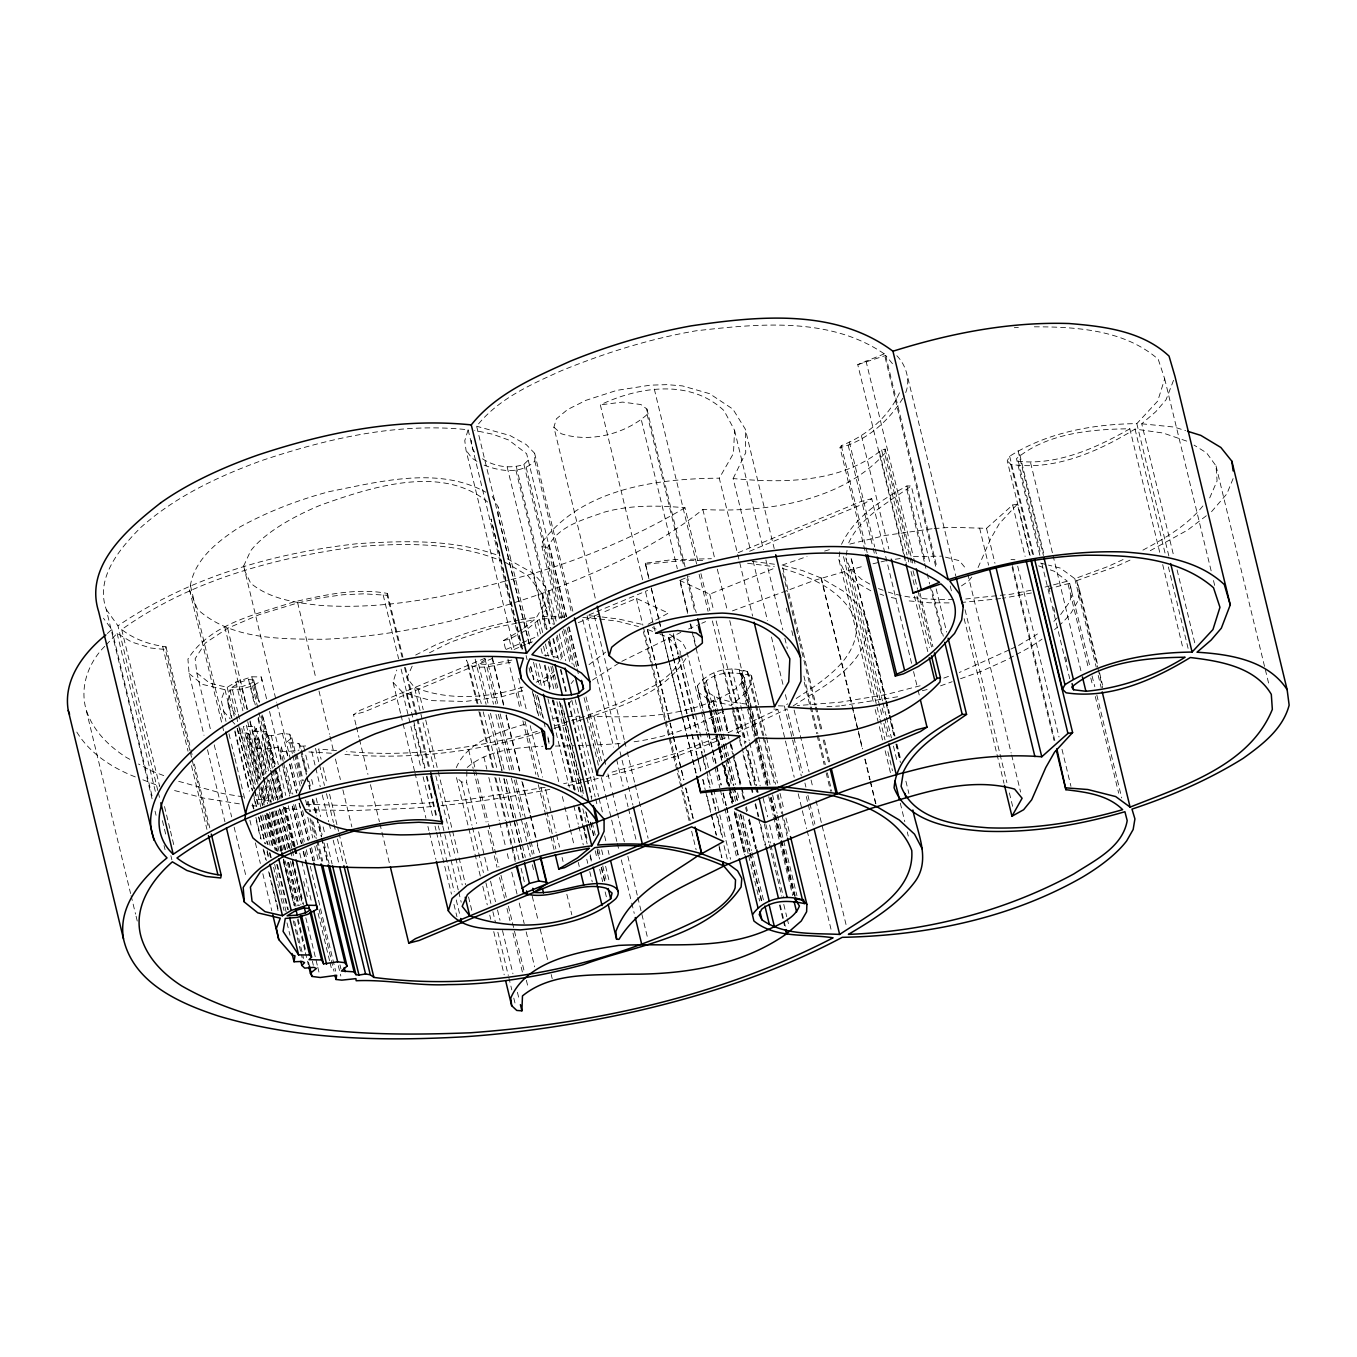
<?xml version="1.0" encoding="UTF-8"?>
<svg xmlns="http://www.w3.org/2000/svg" width="1357" height="1357" viewBox="0 0 1357 1357"><rect width="100%" height="100%" fill="white"/><g stroke="black" fill="none" stroke-linecap="round" stroke-linejoin="round"><path stroke-width="0.75" stroke-dasharray="5 3.75" d="M507.281 558.745L533.555 573.502L548.805 590.685L548.805 602.864L542.41 616.587L545.887 631.005M751.625 676.007L751.337 683.334L745.994 692.579L731.202 705.453L712.985 701.111L706.641 698.193L698.601 692.511L697.413 685.93C708.032 670.663 729.981 665.456 747.215 671.511L751.625 676.007L766.06 735.698M642.641 579.795L600.32 404.861C638.689 386.609 690.391 378.671 724.112 410.73L734.561 430.322L733.475 453.425L719.278 478.173L737.19 552.265M680.061 655.397L680.264 651.445L668.679 637.553L657.212 633.176M466.876 771.2L466.638 782.361L476.595 823.529M911.124 562.544L884.73 453.475L885.12 449.116L881.643 450.015C840.305 483.075 783.328 483.245 733.136 478.546L750.574 550.586M896.841 355.721C907.104 366.237 911.599 383.488 903.728 396.583M873.196 701.365L838.83 559.372L839.983 550.162M559.406 618.792L541.969 546.769L542.732 541.511C582.628 488.486 657.127 478.597 719.278 478.173M880.184 699.839L845.818 557.846L847.056 550.23M283.206 761.311L280.712 751.015L281.391 746.842L264.988 749.047L256.71 747.995L255.116 744.772L261.121 740.057L268.584 770.929M223.583 730.609L189.726 590.651C191.931 561.357 216.391 542.223 239.205 527.364C267.6 511.623 297.963 500.004 329.293 491.607C379.587 481.701 438.09 465.875 485.755 492.184M1129.991 560.119L1116.811 566.157L1076.695 580.66L1079.663 590.465L1077.899 601.049L1071.419 612.431A199.75 70.615 -13.6 0 1 1060.207 624.61M231.301 717.344L227.823 702.943L229.995 690.001L242.038 688.932L252.504 685.879L262.088 680.569L261.273 676.973L251.791 676.787L235.931 682.011L227.196 687.304L209.758 683.233L196.782 672.835L195.154 658.654L205.297 643.031L227.637 628.257L259.441 614.585L297.488 603.017L320.761 597.843L342.812 594.773L363.608 593.823L387.101 595.265L402.028 657.009M189.81 750.37L165.418 649.528L165.978 646.797C150.067 644.745 134.428 639.537 121.706 629.529C190.302 580.372 274.674 557.574 357.451 546.65C405.556 542.902 455.986 542.291 501.412 560.882M387.101 595.265L387.474 593.45C356.009 587.547 323.865 595.214 293.18 602.033C255.998 614.619 210.199 623.508 187.928 659.078L189.081 673.581L204.008 735.324M595.231 598.013L553.893 427.201L556.404 418.838L567.531 409.56L586.02 400.298L616.858 390.358L650.24 385.167L666.932 384.642L682.384 385.897L709.575 393.666L732.916 409.135L745.315 429.168L774.202 548.533M400.536 713.239L393.055 682.367L396.753 670.07M152.069 798.815L106.27 609.463C95.007 577.675 119.704 548.686 140.636 527.602C175.545 496.357 218.528 476.273 262.206 460.396C328.14 438.362 398.246 422.129 468.114 429.796L464.773 440.686L466.011 450.117L514.303 649.749M1034.339 326.816C1077 326.783 1124.648 329.938 1158.233 359.283L1164.696 378.857L1157.674 401.112L1136.827 423.621C1092.928 424.079 1047.163 432.493 1009.659 456.24L1007.25 460.82L1030.15 555.488M1173.517 380.333L1166.07 399.738L1155.825 411.663L1141.746 423.791L1173.601 555.505M189.081 673.581L202.549 684.42L225.025 689.729L221.123 699.873L225.991 721.432M1233.106 478.597L1226.881 493.846L1211.377 511.877M456.274 767.672C468.029 740.294 501.428 731.508 527.568 723.315M1209.698 497.9L1217.076 480.938L1216.042 465.926L1206.577 452.865L1194.058 445.113M978.075 567.548L990.508 539.119L999.295 523.683L1017.343 504.142L1029.776 555.59M412.155 666.168L406.93 677.889L414.445 687.354L433.85 767.621M709.423 708.744L703.944 686.099L706.352 680.824C718.769 671.003 734.595 672.088 749.149 675.124L775.542 784.21M505.058 581.152C445.113 597.487 382.861 609.819 320.422 605.409C296.182 602.83 270.111 599.251 250.706 583.239L244.531 570.364L243.666 566.005L250.638 550.84A155.088 54.823 -13.6 0 1 320.218 505.279C370.257 487.384 441.483 463.738 487.621 502.039M679.857 659.366A107.644 38.047 -13.6 0 1 654.668 685.489L620.132 702.892L586.445 715.817C629.037 718.057 673.038 717.972 712.985 701.111C724.57 695.53 739.192 690.442 744.179 677.516L739.311 670.375L747.215 671.511L749.149 675.124M733.136 478.546L745.739 452.678L745.315 429.168M899.47 392.801C888.394 417.481 866.156 435.784 841.289 445.707L840.017 447.606L865.41 552.57M564.665 617.384L547.736 547.414C558.032 525.753 583.544 519.68 604.272 512.166C630.564 504.872 658.026 505.33 684.98 507.755L697.939 561.255M902.829 398.263C888.852 421.077 866.428 440.771 840.017 447.606M540.51 633.855L536.524 617.384L543.563 605.307L541.969 593.518L527.788 575.589L505.211 562.273M685.845 658.552C662.029 696.311 613.856 708.524 573.994 722.331M841.527 544.31C854.52 517.051 881.219 499.936 906.934 485.959L911.293 485.959L930.207 564.156M568.549 704.453L570.958 701.196M571.127 683.589L573.604 680.535M884.73 453.475C841.272 501.903 764.89 512.844 702.858 509.469C655.227 547.566 598.624 572.094 541.969 593.518L512.539 603.288M1039.886 555.335L1016.478 458.615C1047.095 433.104 1091.164 429.219 1129.838 428.778L1159.709 552.265M971.816 577.03L968.355 581.288L961.35 585.97M1202.862 505.957C1186.561 526.55 1162.745 539.441 1140.033 551.688M529.434 644.388L476.646 426.234C498.07 398.89 530.875 384.455 561.73 370.58C605.12 352.905 649.935 338.741 696.158 330.786C758.597 323.729 829.466 316.418 884.272 353.855L936.042 567.888M553.893 427.201L561.238 433.731C589.854 442.993 624.983 434.172 647.136 414.53L646.916 409.051L640.928 404.539L622.541 402.096L600.32 404.861M104.743 646.322C88.765 662.284 79.842 685.963 85.779 708.337L130.594 893.551M106.117 644.88L117.109 633.38L131.612 642.014L150.746 648.018L165.418 649.528M264.225 774.44L253.776 731.219L256.303 728.658L254.404 726.538L243.344 726.453L257.287 784.075M258 784.329L246.55 737.004L249.332 734.171L246.804 733.017L238.764 733.306L239.714 727.386L254.641 789.129M1053.863 621.336L1059.291 615.908M1060.648 614.551L1069.842 601.643L1071.928 592.127L1069.638 583.273L1049.707 588.599M482.481 458.785C494.338 466.672 510.3 469.115 523.887 464.382L528.263 460.176L526.618 453.696L508.671 440.007L492.879 434.274L474.628 430.406M107.339 633.532L111.766 629.444L103.454 618.198M934.159 528.585L950.952 527.296L986.505 528.331L1012.661 504.974L1017.343 504.142M589.006 664.659L605.646 652.157M253.776 731.219L266.345 731.508L268.313 735.392L271.349 735.782L282.409 733.391L289.686 734.222L291.806 737.682L286.208 742.584L298.845 743.399L300.677 746.214L307.157 772.981M467.215 767.468C487.825 749.912 516.932 747.486 542.902 746.282M554.657 675.074L550.365 678.602L539.255 684.132M523.717 628.274L534.115 619.759L538.101 636.229M564.749 617.231L539.424 619.216L525.363 630.683L520.002 633.532M592.432 680.094L620.03 662.403M536.185 682.198L546.786 677.092L553.978 671.494M1206.339 515.745L1187.867 529.925L1148.802 551.485M932.055 528.755L885.12 535.472L847.972 544.53C859.185 517.526 888.343 502.599 911.293 485.959M484.093 465.129C500.36 471.507 521.105 474.475 534.828 461.075L534.624 453.272L526.177 444.536L510.062 435.546L476.646 426.234M355.992 724.977L353.515 714.698L360.148 710.271L488.876 656.618M487.994 703.062L478.529 663.963L487.214 658.162M911.565 663.336L871.737 498.697L865.104 503.125L749.03 551.502M721.076 712.103C694.004 728.2 663.098 738.021 631.921 742.058M157.802 790.469L117.974 625.814C188.47 577.454 273.266 553.045 357.62 543.665C405.065 540.646 454.714 538.983 499.902 556.082M778.358 705.844L784.38 705.979L787.755 703.842M796.186 698.482C822.885 680.993 859.643 658.569 856.488 622.032C844.834 591.16 810.892 576.657 781.225 568.091M793.133 705.945C823.394 686.099 871.126 663.658 867.089 620.692L859.269 605.731L843.901 591.482L821.002 577.946L802.394 570.551L782.09 565.106L815.947 705.063M1018.564 645.457L1037.494 633.973M237.814 712.069L231.843 687.371L240.749 681.994L248.535 679.586L253.657 679.942L259.543 702.434M231.843 687.371L241.987 686.676L254.556 681.842M621.811 661.351L680.841 632.362M1186.713 441.11L1163.119 433.036L1135.029 429.066C1098.39 451.491 1054.542 471.032 1010.812 464.348L1007.25 460.82M505.466 648.799L503.481 640.555L522.224 629.495M684.98 507.755C629.614 540.34 569.38 564.851 507.094 580.626M648.12 624.305L668.39 613.059L636.416 598.437L601.982 612.787M1009.15 658.433L1014.476 655.567M1016.257 654.6L1026.893 648.883A199.75 70.615 -13.6 0 0 1042.023 639.147M1129.838 428.778C1096.422 447.929 1057.646 465.468 1018.31 461.312L1016.478 458.615M503.481 640.555L509.299 639.249L518.221 634.482M415.666 655.041L437.259 644.083L461.601 634.855A137.651 48.648 -13.6 0 1 519.053 620.047M429.474 652.785L451.05 641.946L491.438 628.223L515.83 623.389M1009.031 649.986L959.28 672.495M1010.931 649.087L1016.664 646.356M728.081 732.746L777.815 709.372L794.235 777.29M1123.07 559.542L1108.007 566.514L1074.829 578.676L1060.411 568.108L1048.469 565.106M1005.605 660.333L981.247 671.359L959.925 678.941M903.558 553.961L857.76 364.626L884.272 353.855M736.444 733.001L786.992 708.88L793.455 735.647M688.457 629.054L699.873 624.101M701.773 623.27L705.589 621.625M492.727 658.332L363.947 712.001L353.515 714.698M506.059 649.443L536.778 636.654M589.074 614.857L594.926 612.414M596.876 611.6L647.662 590.431M738.174 552.706L861.305 501.378L871.737 498.697M514.116 649.409L525.787 644.541M527.737 643.727L533.572 641.301M578.303 622.659L600.065 613.585M687.626 613.347L679.653 580.406L689.135 576.454M679.653 580.406L709.711 594.162L775.576 567.786M732.458 610.887L814.997 580.168L864.85 565.716M716.479 737.852L675.006 753.593L608.547 773.151M725.333 737.903L679.738 755.137L630.615 770.335L606.308 776.391M393.055 682.367L402.673 692.426L431.204 700.602L465.027 701.467L501.378 696.853L525.871 689.729M943.793 678.093L949.595 675.99M940.537 685.845L952.173 681.706M782.09 565.106L807.025 556.557M510.571 603.95L451.847 620.726A261.664 92.497 -13.6 0 1 323.187 639.283C280.373 638.977 231.572 639.876 197.579 609.412L189.726 590.651M857.76 364.626L885.646 355.483L894.551 366.186M537.27 731.321L531.367 733.187C471.252 748.86 408.762 757.393 346.663 751.439M554.979 725.741L584.477 716.445M540.018 732.593C476.07 752.473 408.457 760.208 341.71 754.153M554.012 728.37L566.005 724.74M523.107 687.066C488.333 698.143 448.845 701.145 414.445 687.354M824.598 551.061L830.535 549.348M1045.06 587.072L1067.382 581.22L1088.297 667.661M920.148 685.777L885.459 694.716L840.407 702.146L797.254 705.623M584.138 779.257L563.647 783.701M586.173 778.748L594.315 776.713M598.2 778.409L577.946 783.464A447.182 158.074 -13.6 0 1 567.921 785.635M897.639 696.769L841.611 705.691M922.285 690.73L930.495 688.728M872.975 563.783L879.082 562.324M881.117 561.849L887.207 560.39M511.894 660.062L488.249 664.557L478.529 663.963M1031.456 592.958L1002.619 598.318M1031.049 590.227L1011.202 594.179L965.726 598.997M517.865 622.982L534.115 619.759M545.107 787.314L468.165 799.544L441.67 801.936M280.712 751.015L286.548 751.693L299.032 750.116M476.935 703.282L466.486 660.062L468.47 664.828C482.871 670.867 498.562 663.522 513.285 661.962M300.677 746.214L308.65 745.807M895.281 559.237L901.336 558.372M913.448 556.641L941.537 556.149M1000.601 598.59L961.316 602.508M553.215 718.379L563.325 716.971M620.081 743.636L593.077 745.112M648.9 578.659L645.287 563.189L671.902 559.712L711.407 558.694M645.406 564.241L681.655 560.695L704.69 560.441M433.511 802.665L363.439 806.092L306.801 804.277M246.55 737.004L249.417 739.684L258.593 738.903L261.121 740.057M826.922 706.675L839.542 705.996M567.531 716.767L580.151 716.14M308.887 751.965L331.396 753.22M578.303 745.587L590.973 745.18M542.41 616.587L564.766 616.129M555.369 746.062L574.096 745.739M953.445 599.489C931.597 599.675 909.275 598.827 888.343 592.127M949.103 602.898L929.443 602.779L906.9 600.71M304.273 809.688L353.634 810.57L408.389 808.382A447.182 158.074 -13.6 0 0 435.071 806.228M588.921 615.739L600.15 616.723M582.848 617.435L597.826 618.775M560.611 703.079L561.34 710.797L563.732 710.898L583.646 793.234M480.293 876.028L456.393 777.239L461.516 782.005L466.638 782.361M1010.999 559.423L1014.917 559.729M336.536 750.608L318.624 748.962L321.117 759.258M251.859 805.685L258.169 806.194M283.359 808.246L300.151 809.62M773.761 709.033L777.815 709.372M271.671 801.156L255.269 798.917M1141.746 423.791L1174.195 427.065L1185.611 430.644M541.969 546.769L547.736 547.414M746.638 704.029C732.678 702.739 718.057 700.093 706.658 691.392L703.944 686.099M599.777 619.013L617.452 621.218L638.519 626.544M752.151 561.374L774.728 564.275M747.588 563.274L774.287 566.7M602.101 616.977L619.606 619.216L642.183 624.39M239.409 803.853L204.229 798.204L173.73 790.334M243.022 796.881L222.599 793.489L178.7 781.344M891.278 597.504L897.13 598.708M1040.514 563.087L1046.484 564.597M945.49 557.15L959.365 560.678L966.829 569.804M1038.58 565.852L1042.498 567.209M1050.318 569.906L1054.219 571.246L1067.382 581.22M878.437 588.599L886.358 591.431M880.014 594.078L883.678 595.384M647.917 629.631L655.346 632.464M135.293 776.916C111.885 767.74 89.375 753.237 76.28 731.202M142.841 779.8L159.787 786.28M652.293 627.646L656.093 629.105M669.425 634.211L682.3 642.387L686.506 650.02L705.928 730.27M163.739 775.61L150.661 770.589L138.533 764.025M129.865 759.343L126.405 757.46A535.286 189.217 -13.6 0 1 85.762 708.337M869.786 584.07L861.458 579.286L850.602 569.109L845.818 557.846M870.821 590.787L855.114 581.746L844.173 571.127L838.83 559.372M476.986 461.346L471.812 458.089L466.011 450.117M223.498 711.153L230.215 718.871M231.555 720.414L235.592 725.045M106.27 609.463L117.974 625.814M227.823 702.943L237.577 717.989M492.252 496.34L498.155 507.06L531.011 642.896M1216.042 465.926L1264.826 667.61M1265.335 669.663L1269.321 686.133M1164.696 378.857L1211.496 572.315M1213.497 580.542L1214.99 586.716M1177.096 569.906L1195.025 643.998M1136.827 423.621L1169.191 557.388M1135.029 429.066L1165.409 554.606M1168.394 566.955L1188.308 649.274M1162.695 564.614L1183.117 649.002M1079.663 590.465L1097.592 664.557M1099.577 672.784L1102.562 685.132M1076.695 580.66L1097.609 667.101M1098.118 669.154L1102.596 687.677M1074.829 578.676L1096.235 667.186M1098.22 675.413L1101.206 687.762M1069.638 583.273L1090.35 668.272M1092.046 675.888L1094.828 686.795M1096.829 695.021L1121.713 797.933M1090.791 677.957L1092.775 686.184M1095.269 696.48L1118.677 793.2M1030.625 462.839L1052.54 553.402M1053.032 555.454L1080.918 670.714M1019.786 454.527L1044.195 555.369M1018.038 450.609L1043.431 555.573M1018.31 461.312L1040.717 553.927M1048.673 586.852L1050.165 593.026M1053.66 607.427L1055.152 613.601M1065.601 656.822L1067.094 662.996M1041.871 563.579L1069.757 678.822M1009.659 456.24L1034.051 557.082M1010.812 464.348L1033.203 556.964M1012.661 504.974L1025.112 556.438M1017.682 566.14L1059.003 736.97M1061.988 749.318L1070.961 786.365M1012.492 565.598L1054.813 740.532M1012.118 567.413L1053.931 740.294M986.505 528.331L994.969 563.308M979.635 528.161L988.591 565.207M967.812 573.926L1011.135 752.965M1011.644 755.035L1020.6 792.081M965.064 609.768L1006.894 782.65M1009.387 792.946L1013.374 809.417M907.952 378.247L955.752 575.826M964.149 618.673L996.513 752.44M997.022 754.492L1003.993 783.311M950.222 585.97L952.207 594.196M885.646 355.483L936.941 567.463M936.177 588.853L946.643 632.074M906.934 485.959L925.372 562.103M932.327 590.923L943.285 636.196M906.764 489.351L924.185 561.391M924.677 563.443L926.678 571.67M927.17 573.74L929.664 584.019M930.156 586.088L942.114 635.483M865.987 360.911L913.278 556.438M913.77 558.49L915.28 564.665M885.12 449.116L911.022 556.133M911.514 558.202L913.007 564.376M919.978 593.179L932.921 646.695M913.108 570.788L917.586 589.311M918.095 591.364L931.53 646.933M881.643 450.015L907.036 554.979M907.545 557.032L909.037 563.206M911.022 571.433L915.008 587.903M916.993 596.13L929.443 647.594M879.506 452.017L906.391 563.155M914.364 596.079L927.798 651.648M904.067 556.031L905.56 562.205M861.441 435.733L888.818 548.923M913.549 671.579L917.536 688.033M918.044 690.085L919.537 696.26M849.312 441.907L874.705 546.871M875.197 548.923L876.69 555.098M848.227 445.401L872.636 546.243M873.128 548.313L874.62 554.487M841.289 445.707L867.191 552.723M867.089 620.692L886.002 698.889M886.511 700.941L889.497 713.29M889.988 715.36L894.975 735.935M896.96 744.162L900.946 760.632M905.916 781.208L908.902 793.557M851.467 558.931L885.324 698.872M885.816 700.941L888.801 713.29M889.293 715.343L894.28 735.918M896.265 744.162L900.251 760.615M851.127 558.779L888.479 713.137M890.463 721.364L893.958 735.765M895.942 744.009L900.42 762.532M850.602 569.109L882.474 700.823M882.966 702.875L885.968 715.224M886.46 717.293L891.43 737.869M893.432 746.096L897.418 762.566M882.169 708.083L884.17 716.309M884.662 718.362L889.14 736.885M843.511 556.607L881.846 715.071M883.848 723.315L887.325 737.716M844.173 571.127L879.523 717.259M880.014 719.312L885.001 739.887M887.868 751.693L892.465 770.759M900.302 803.14L904.797 821.663M907.273 831.96L908.274 836.065M875.18 709.609L882.644 740.481M885.137 750.76L890.616 773.405M821.324 578.082L862.645 748.911M865.138 759.191L870.108 779.783M870.617 781.836L876.096 804.48M821.002 577.946L851.874 705.538M852.366 707.608L862.34 748.759M864.816 759.055L869.803 779.63M870.295 781.683L875.774 804.328M816.439 707.116L822.41 731.813M824.411 740.04L829.89 762.685M782.887 573.282L787.365 591.805M787.857 593.874L795.83 626.798M796.322 628.851L799.307 641.199M799.816 643.269L814.743 705.012M815.235 707.065L821.222 731.762M823.207 739.989L828.686 762.634M803.921 676.074L810.892 704.894M811.384 706.946L817.864 733.713M818.356 735.765L825.327 764.585M827.329 772.812L831.807 791.335M786.297 608.123L787.297 612.228M791.776 630.751L793.76 638.994M804.226 682.198L809.688 704.843M810.197 706.895L816.66 733.662M817.168 735.715L824.14 764.534M826.125 772.761L830.603 791.284M734.561 430.322L763.431 549.704M765.925 559.983L782.853 629.97M784.855 638.197L787.331 648.476M794.133 710.067L809.077 771.811M811.062 780.038L813.047 788.264M816.032 800.613L846.412 926.153M753.05 560.882L767.502 620.556M771.471 637.027L782.938 684.352M785.415 694.648L787.416 702.875M793.964 737.699L802.428 772.676M804.922 782.972L805.905 787.094M807.907 795.321L809.4 801.495M809.892 803.548L814.879 824.14M784.38 705.979L801.308 775.967M806.279 796.542L807.771 802.716M808.28 804.769L813.25 825.361M798.221 793.76L806.686 828.737M807.178 830.806L831.587 931.648M737.699 554.318L752.626 616.061M766.569 737.75L777.51 783.023M780.004 793.319L783.99 809.79M785.974 818.017L789.961 834.487M778.036 794.49L787.993 835.658M747.215 671.511L762.651 735.307M763.143 737.36L774.101 782.65M777.086 794.998L781.564 813.505M782.073 815.574L787.043 836.149M744.179 677.516L770.064 784.533M772.557 794.829L777.035 813.352M777.527 815.404L796.949 895.671M702.858 509.469L714.817 558.863M717.31 569.143L727.267 610.311M729.744 620.607L749.675 702.926M750.167 704.978L757.63 735.85M741.533 673.869L756.46 735.613M758.461 743.857L768.418 785.008M771.404 797.356L775.39 813.827M775.882 815.879L781.361 838.524M781.853 840.577L795.304 896.146M740.956 674.107L747.928 702.926M748.419 704.978L755.9 735.85M756.392 737.92L767.841 785.245M770.827 797.594L780.784 838.762M781.293 840.814L794.727 896.383M739.311 670.375L747.283 703.299M747.775 705.369L755.238 736.24M755.747 738.293L767.197 785.635M770.182 797.984L780.139 839.135M780.631 841.187L793.574 894.704M741.346 683.504L754.305 737.004M754.797 739.056L765.755 784.346M768.74 796.695L773.219 815.218M773.711 817.27L792.641 895.484M731.796 668.594L740.26 703.588M740.752 705.64L749.217 740.634M749.709 742.686L760.174 785.907M763.16 798.255L767.638 816.778M769.64 825.005L773.609 841.476M729.065 672.224L737.021 705.148M737.529 707.218L745.994 742.194M747.978 750.438L756.443 785.415M756.952 787.484L758.444 793.658M765.908 824.53L770.386 843.036M770.878 845.106L783.328 896.553M709.711 594.162L713.697 610.633M716.191 620.929L736.597 705.301M737.105 707.353L745.57 742.347M747.554 750.574L756.019 785.567M756.528 787.62L758.02 793.794M735.969 706.827L744.925 743.873M745.434 745.943L754.882 785.041M755.391 787.094L756.884 793.268M764.347 824.14L768.825 842.663M769.334 844.733L781.768 896.18M783.769 904.407L786.755 916.755M787.247 918.808L789.248 927.052M700.924 573.604L709.881 610.65M712.374 620.946L732.78 705.318M733.289 707.387L739.26 732.085M723.196 669.849L731.66 704.843M732.152 706.895L738.632 733.645M739.124 735.698L741.821 746.418M742.109 748.046L751.286 785.533M751.574 787.162L753.271 793.76M755.561 803.615L758.75 816.405M760.531 824.208L765.721 845.207M780.156 904.898L783.634 919.3M784.142 921.369L785.635 927.543M732.695 711.628L737.682 732.22M739.667 740.447L741.159 746.621M743.144 754.848L750.625 785.72M751.116 787.789L753.118 796.016M755.103 804.243L758.088 816.592M758.58 818.661L765.06 845.411M779.495 905.085L784.482 925.678M654.311 389.086L696.633 564.02M699.109 574.299L708.083 611.345M714.003 672.902L728.438 732.576M731.423 744.925L741.38 786.093M741.889 788.146L744.365 798.442M746.367 806.669L747.351 810.791M749.352 819.017L756.324 847.837M714.257 676.108L721.72 706.98M722.229 709.049L728.2 733.73M730.694 744.026L732.678 752.253M734.68 760.497L740.651 785.194M741.143 787.247L744.128 799.595M749.115 820.171L756.086 848.99M719.193 698.482L721.178 706.709M721.687 708.761L732.644 754.034M733.136 756.103L740.108 784.906M742.092 793.15L743.585 799.324M745.587 807.551L746.571 811.673M748.572 819.899L755.544 848.719M646.916 409.051L685.251 567.531M687.236 575.758L696.209 612.804M647.136 414.53L683.979 566.836M686.964 579.185L694.937 612.109M714.121 696.158L716.598 706.437M717.107 708.507L725.062 741.431M725.571 743.483L728.556 755.832M729.048 757.885L735.528 784.651M737.513 792.878L739.514 801.105M742.991 815.523L751.456 850.5M751.948 852.569L763.414 899.895M713.426 700.806L714.918 706.98M715.41 709.049L723.383 741.974M723.875 744.026L726.86 756.375M727.369 758.427L733.832 785.194M734.341 787.247L737.818 801.648M740.803 813.996L749.776 851.043M750.268 853.112L762.227 902.507M712.985 701.111L714.477 707.285M714.986 709.338L720.465 731.983M720.957 734.035L722.942 742.262M723.451 744.331L726.436 756.68M726.928 758.733L733.408 785.482M733.9 787.552L736.885 799.901M740.379 814.302L749.335 851.348M749.827 853.4L761.786 902.795M706.352 680.824L712.815 707.591M713.324 709.643L718.803 732.288M719.295 734.341L721.279 742.567M721.788 744.637L731.745 785.788M732.237 787.857L735.731 802.258M738.717 814.607L748.182 853.706M748.674 855.758L759.632 901.048M641.488 420.517L677.33 568.702M680.315 581.05L688.287 613.975M690.781 624.271L691.765 628.393M693.766 636.62L696.243 646.916M706.658 691.392L716.615 732.543M719.6 744.891L717.107 734.612L719.481 745.061M720.092 746.961L722.586 757.24M724.57 765.484L729.557 786.059M730.049 788.112L733.543 802.53M736.02 812.809L745.977 853.977M690.102 623.626L691.595 629.801M692.104 631.87L695.581 646.271M696.09 648.324L710.525 708.015M711.017 710.067L716.496 732.712M719.99 747.113L722.467 757.41M724.468 765.636L729.438 786.212M729.947 788.281L733.425 802.682M702.655 679.162L715.614 732.661M716.106 734.731L722.077 759.411M724.078 767.655L728.556 786.178M729.048 788.23L732.543 802.632M735.019 812.928L744.976 854.096M709.915 710.797L718.379 745.79M718.871 747.843L721.856 760.191M722.365 762.244L727.844 784.889M729.829 793.116L732.322 803.412M734.307 811.639L744.772 854.859M706.641 698.193L709.117 708.49M709.626 710.542L718.09 745.536M718.582 747.588L721.568 759.937M722.077 762.006L727.556 784.634M729.54 792.878L732.034 803.157M734.51 813.454L744.484 854.605M697.413 685.93L703.384 710.627M703.876 712.679L708.354 731.202M708.863 733.272L712.34 747.673M712.849 749.726L716.326 764.144M716.818 766.196L721.313 784.719M723.298 792.946L726.283 805.295M726.775 807.347L738.734 856.742M698.601 692.511L708.066 731.61M708.558 733.679L712.052 748.08M712.544 750.133L716.038 764.551M716.53 766.603L721.008 785.126M723.01 793.353L725.995 805.702M726.487 807.771L738.445 857.166M706.437 732.339L710.406 748.793M712.408 757.036L714.393 765.263M714.902 767.316L719.872 787.908M720.363 789.961L724.35 806.431M724.859 808.484L736.308 855.826M681.265 655.55L704.656 752.287M705.165 754.339L708.642 768.757M709.134 770.81L713.12 787.281M713.629 789.333L730.558 859.303M673.36 633.634L678.347 654.21M678.839 656.279L692.291 711.848M692.782 713.901L697.261 732.424M697.752 734.476L702.248 752.999M702.739 755.069L706.217 769.47M706.726 771.522L710.712 787.993M711.204 790.045L715.682 808.568M717.683 816.812L722.653 837.388M673.225 635.67L677.703 654.193M678.212 656.245L691.646 711.814M692.138 713.867L696.633 732.39M697.125 734.442L705.589 769.436M707.574 777.663L710.067 787.959M710.576 790.011L715.546 810.604M716.038 812.656L722.026 837.354M724.01 845.581L727.997 862.051M668.679 637.553L673.157 656.076M673.649 658.145L687.1 713.714M687.592 715.767L691.578 732.237M692.07 734.29L697.057 754.865M697.549 756.935L701.043 771.336M703.028 779.563L705.029 787.806M707.014 796.033L711 812.504M711.492 814.556L716.479 835.132M718.956 845.428L721.958 857.777M668.356 637.417L672.835 655.94M673.343 657.992L686.778 713.561M687.287 715.614L691.256 732.085M691.765 734.137L700.721 771.183M702.705 779.427L705.199 789.706M705.708 791.776L710.678 812.351M711.17 814.404L716.157 834.996M719.142 847.345L721.636 857.624M645.287 563.189L648.765 577.607M651.258 587.886L658.722 618.758M659.231 620.827L660.723 627.002M662.708 635.229L668.187 657.874M668.679 659.926L682.13 715.495M682.622 717.548L686.116 731.949M686.608 734.018L696.073 773.117M651.394 588.938L658.857 619.81M659.349 621.879L660.842 628.054M661.351 630.106L681.757 714.494M682.249 716.547L692.223 757.715M692.715 759.767L696.192 774.168M645.627 592.144L655.092 631.242M647.577 629.58L672.97 734.544M673.462 736.597L683.928 779.817M685.913 788.044L693.393 818.916M647.289 629.444L672.682 734.408M673.174 736.461L683.623 779.681M685.624 787.908L693.088 818.78M636.416 598.437L642.896 625.187M643.388 627.239L676.753 765.127M677.245 767.197L680.739 781.598M681.231 783.651L690.187 820.697M643.337 631.616L650.817 662.487M651.309 664.557L664.76 720.126M665.252 722.178L689.152 820.968M691.646 831.247L696.124 849.77M594.332 615.976L624.203 739.463M624.695 741.516L626.697 749.759M627.188 751.812L634.652 782.684M635.161 784.736L648.103 838.253M587.123 615.671L627.935 784.431M628.444 786.483L632.922 805.006M582.747 619.471L613.618 747.079M616.604 759.428L623.084 786.178M625.068 794.405L628.054 806.753M628.545 808.823L636.518 841.747M534.624 453.272L572.959 611.736M534.828 461.075L571.67 613.364M593.976 716.292L603.933 757.443M604.425 759.513L605.917 765.687M607.919 773.914L611.905 790.368M612.397 792.437L616.875 810.96M617.384 813.013L624.356 841.832M627.833 856.233L637.298 895.332M637.79 897.401L647.747 938.552M549.178 544.598L566.615 616.621M569.092 626.917L579.049 668.068M586.02 696.887L601.456 760.683M528.263 460.176L566.106 616.587M568.6 626.866L578.065 665.982M567.158 627.68L576.606 666.779M577.115 668.831L579.1 677.075M584.087 697.651L599.523 761.447M526.16 467.317L562.51 617.554M565.496 629.902L574.452 666.949M586.953 717.887L598.403 765.212M601.388 777.561L616.824 841.374M617.316 843.426L619.318 851.653M621.302 859.897L631.259 901.048M631.751 903.117L634.245 913.397M523.887 464.382L561.221 618.741M563.715 629.02L572.179 664.014M562.392 631.141L570.364 664.082M548.805 590.685L556.285 621.54M559.271 633.889L565.733 660.655M575.198 699.754L598.607 796.491M599.099 798.544L602.593 812.945M516.288 466.435L554.623 624.915M557.116 635.195L563.087 659.892M571.755 700.093L595.163 796.83M595.655 798.883L597.64 807.11M604.611 835.929L606.104 842.103M608.106 850.33L609.089 854.452M515.931 470.251L553.283 624.61M556.268 636.959L561.747 659.604M542.563 593.28L551.027 628.274M553.503 638.57L558.49 659.146M560.984 669.442L566.446 692.07M568.939 702.366L591.839 797.034M541.969 593.518L550.433 628.495M552.927 638.791L557.405 657.314M560.39 669.663L565.869 692.307M568.362 702.587L591.754 799.324M601.626 849.838L603.119 856.013M605.612 866.292L609.581 882.762M533.555 573.502L547.058 629.343M549.483 639.368L554.012 658.162M507.162 466.927L546.498 629.512M549.483 641.861L553.469 658.332M548.381 641.284L552.367 657.755M592.195 822.393L595.265 835.013M598.742 849.431L600.727 857.658M602.729 865.885L606.715 882.355M590.617 822.037L594.112 836.455M597.097 848.803L599.59 859.083M601.575 867.31L605.069 881.728M552.435 665.965L557.914 688.61M561.9 705.063L583.306 793.574M590.278 822.376L593.755 836.777M597.25 851.195L598.742 857.37M601.236 867.649L604.713 882.067M539.424 619.216L542.919 633.617M545.412 643.913L548.398 656.262M550.891 666.541L556.862 691.239M559.355 701.535L582.255 796.203M586.241 812.673L588.717 822.953M589.226 825.022L590.719 831.196M561.34 710.797L581.254 793.116M585.732 811.639L588.226 821.935M595.197 850.754L597.182 858.981M599.675 869.277L602.661 881.626M605.154 891.905L606.647 898.08M543.495 646.203L545.989 656.483M548.465 666.779L553.944 689.407M556.93 701.756L579.337 794.371M582.832 808.789L586.309 823.19M541.087 648.578L542.579 654.753M545.073 665.049L551.044 689.746M553.537 700.025L575.453 790.588M579.422 807.042L583.408 823.512M583.917 825.565L586.903 837.914M544.344 665.422L550.331 690.119M552.808 700.416L574.723 790.978M578.71 807.432L582.696 823.903M583.188 825.955L587.174 842.426M590.159 854.774L591.652 860.949M546.786 677.092L549.772 689.441M552.265 699.72L574.164 790.283M578.15 806.753L587.123 843.8M590.108 856.148L591.601 862.323M539.475 663.76L545.446 688.457M547.94 698.753L569.346 787.247M573.824 805.77L578.303 824.293M578.794 826.345L583.289 844.868M586.767 859.286L587.768 863.391M589.752 871.635L592.246 881.914M535.981 663.488L541.46 686.116M529.026 643.693L498.155 516.084L498.155 507.06M533.505 662.216L538.492 682.792M530.96 666.898L533.963 679.246M538.441 697.769L543.411 718.345M547.889 736.868L549.398 743.042M551.383 751.269L559.355 784.193M562.341 796.542L564.325 804.786M564.817 806.838L569.804 827.414M570.296 829.483L574.282 845.937M578.269 862.407L579.269 866.529M530.485 666.491L533.963 680.892M537.457 695.293L543.428 719.99M543.92 722.043L545.921 730.287M547.906 738.513L549.398 744.688M526.092 655.55L527.093 659.655M529.077 667.898L530.57 674.073M535.557 694.648L540.544 715.224M522.445 648.663L491.081 519.002L522.326 650.105M533.403 693.936L538.882 716.581M532.283 691.256L538.254 715.953M468.114 429.796L521.563 650.648M509.299 639.249L511.793 649.528M518.747 678.347L526.72 711.272M530.214 725.69L542.647 777.137M545.65 789.486L556.099 832.706M556.591 834.759L559.576 847.107M562.069 857.403L563.07 861.508M518.052 692.545L522.021 709.016M525.023 721.364L538.458 776.933M540.951 787.213L546.43 809.858M546.922 811.91L555.878 848.956M566.836 894.229L571.823 914.822M507.959 659.078L519.918 708.473M522.903 720.821L535.845 774.338M538.339 784.634L550.28 834.012M550.772 836.082L554.267 850.483M492.303 657.178L504.244 706.573M506.246 714.8L520.189 772.421M522.666 782.718L530.146 813.589M530.638 815.642L536.117 838.287M536.609 840.339L539.594 852.688M492.031 657.891L503.481 705.216M505.974 715.512L519.426 771.081M521.902 781.378L535.353 836.947M537.338 845.174L539.34 853.4M488.249 664.557L497.697 703.655M500.19 713.952L513.641 769.521M516.118 779.8L530.57 839.491M531.062 841.544L534.047 853.892M484.992 658.739L495.95 704.012M498.426 714.291L511.877 769.86M514.371 780.156L522.835 815.15M524.82 823.377L528.806 839.847M529.298 841.9L532.283 854.248M484.517 667.135L493.49 704.181M495.967 714.477L509.418 770.047M511.402 778.273L520.867 817.372M521.359 819.441L530.333 856.488M532.317 864.714L534.319 872.941M490.488 713.358L504.431 770.98M506.415 779.223L515.881 818.322M516.372 820.374L525.329 857.42M475.154 659.112L486.111 704.385M488.588 714.681L502.039 770.25M504.024 778.477L519.46 842.29M519.968 844.342L523.446 858.744M497.425 752.253L501.903 770.776M503.888 779.003L519.324 842.799M519.833 844.851L523.31 859.269M532.266 896.315L538.254 921.013M540.239 929.24L547.702 960.111M551.196 974.513L552.197 978.634M472.27 666.575L481.243 703.621M483.228 711.848L496.679 767.417M499.155 777.714L509.112 818.865M509.621 820.934L519.069 860.033M521.071 868.259L524.548 882.661M468.47 664.828L477.935 703.944M479.937 712.171L493.371 767.74M495.865 778.036L505.822 819.187M506.314 821.239L511.793 843.884M512.301 845.937L515.779 860.355M478.919 711.509L492.862 769.148M494.864 777.374L505.313 820.595M505.805 822.647L515.27 861.763M483.855 756.918L486.858 769.266M488.842 777.51L499.291 820.731M499.8 822.783L505.279 845.428M507.264 853.655L509.248 861.882M511.742 872.178L517.221 894.806M519.222 903.05L524.192 923.625M526.177 931.852L534.641 966.846M473.593 762.108L475.086 768.283M475.578 770.335L488.028 821.782M488.52 823.852L498.986 867.072M500.97 875.299L506.449 897.944M508.434 906.171L511.928 920.572M512.42 922.641L524.379 972.036M526.363 980.263L527.856 986.437M468.657 749.963L473.135 768.486M473.627 770.539L486.077 822.003M488.062 830.23L497.035 867.276M499.512 877.555L504.499 898.147M506.992 908.427L509.978 920.775M512.963 933.124L522.428 972.24M478.58 831.756L488.045 870.855M490.539 881.151L495.509 901.727M497.51 909.97L500.004 920.25M502.48 930.546L512.946 973.766M517.424 992.289L518.917 998.464M461.516 782.005L471.965 825.226M472.473 827.295L483.414 872.568M485.908 882.864L490.895 903.44M492.879 911.667L495.373 921.963M497.866 932.242L508.315 975.462M508.807 977.532L511.81 989.881M513.794 998.107L515.287 1004.282M482.787 886.325L487.265 904.848M489.758 915.144L490.759 919.249M493.744 931.597L504.193 974.818M418.227 689.102L423.214 709.677M425.708 719.973L437.649 769.368M438.158 771.421L452.085 829.042M452.593 831.095L458.564 855.792M459.056 857.861L465.536 884.611M468.521 896.96L472.015 911.361M435.851 775.848L448.794 829.364M449.286 831.417L455.257 856.114M455.765 858.184L462.228 884.934M387.474 593.45L402.91 657.246M405.404 667.542L417.345 716.937M417.854 718.989L429.796 768.384M404.522 667.305L416.395 717.005M416.887 719.057L428.846 768.452M442.789 826.074L458.225 889.87M458.717 891.939L461.21 902.218M383.183 594.977L398.619 658.773M401.095 669.052L411.052 710.22M411.561 712.272L424.995 767.841M426.997 776.085L436.954 817.236M406.455 694.156L410.442 710.627M413.936 725.028L424.385 768.249M426.369 776.475L436.343 817.643M438.328 825.87L439.329 829.992M439.821 832.045L454.256 891.736M456.257 899.962L460.227 916.433M402.673 692.426L421.094 768.571M423.096 776.798L433.053 817.966M435.037 826.192L436.038 830.314M436.53 832.367L451.474 894.11M453.967 904.407L456.953 916.755M401.027 715.292L414.479 770.861M414.971 772.913L425.928 818.203M427.913 826.43L428.914 830.552M429.406 832.604L435.885 859.354M356.501 727.047L358.994 737.326M359.486 739.395L367.951 774.372M370.444 784.668L379.4 821.714M379.892 823.767L389.849 864.935M297.59 602.576L316.011 678.721M318.997 691.069L329.463 734.29M329.955 736.342L333.432 750.743M335.433 758.987L340.403 779.563M342.897 789.859L351.853 826.905M323.102 767.485L327.088 783.956M329.581 794.235L338.538 831.281M339.046 833.351L346.51 864.222M315.519 748.385L319.014 762.787M319.506 764.839L324.476 785.432M326.477 793.658L333.449 822.478M333.941 824.53L335.433 830.705M337.435 838.931L343.406 863.629M311.788 751.693L315.282 766.111M315.774 768.164L320.252 786.687M322.254 794.914L328.716 821.68M329.225 823.733L331.21 831.96M333.211 840.204L339.182 864.901M303.714 746.621L309.192 769.249M311.686 779.546L313.671 787.772M316.164 798.069L320.642 816.592M323.136 826.888L325.12 835.115M327.122 843.342L332.092 863.934M309.142 781.208L311.126 789.435M313.62 799.731L317.606 816.202M319.59 824.428L322.084 834.725M324.086 842.951L329.056 863.527M298.845 743.399L300.338 749.573M300.83 751.625L306.614 774.881M307.106 776.933L310.108 789.282M312.28 798.968L316.571 816.049M317.063 818.101L321.558 836.624M321.745 838.066L328.021 863.374M301.899 756.409L306.377 774.932M306.869 776.984L309.854 789.333M312.347 799.629L316.334 816.1M316.826 818.152L321.304 836.675M321.813 838.728L327.783 863.425M296.827 754.085L303.29 780.852M308.276 801.427L310.77 811.707M313.246 822.003L317.233 838.473M317.742 840.526L322.712 861.101M291.806 737.682L295.3 752.1M295.792 754.153L302.272 780.903M307.242 801.495L309.735 811.774M311.72 820.018L316.215 838.541M316.707 840.594L321.677 861.169M289.686 734.222L294.164 752.745M294.656 754.814L301.627 783.617M305.613 800.087L307.598 808.314M310.091 818.61L314.57 837.133M316.571 845.36L320.54 861.831M289.872 743.263L292.349 753.559M292.858 755.612L300.321 786.483M307.785 817.355L312.772 837.931M314.756 846.174L318.742 862.628M243.666 566.005L276.591 702.315M277.032 703.893L298.014 790.809M302.628 810.502L309.6 839.321M311.601 847.548L315.078 861.949M339.979 964.861L340.963 968.966M282.409 733.391L287.888 756.019M289.872 764.262L296.844 793.065M299.337 803.361L308.293 840.407M310.295 848.634L313.28 860.983M286.548 751.693L287.548 755.815M289.533 764.042L296.505 792.861M298.998 803.14L307.954 840.187M309.956 848.43L312.941 860.779M338.334 965.726L340.828 976.022M281.391 746.842L284.376 759.191M286.378 767.434L292.841 794.184M295.334 804.48L304.29 841.527M306.292 849.753L308.276 857.98M310.278 866.224L335.671 971.171M283.698 763.363L291.67 796.288M293.655 804.514L303.12 843.63M305.104 851.857L306.597 858.031M319.048 909.478L333.992 971.222M261.273 676.973L266.752 699.601M269.551 711.441L281.696 761.345M282.188 763.414L290.161 796.338M292.467 806.109L301.61 843.664M303.408 851.399L305.088 858.082M277.778 746.689L281.272 761.09M283.257 769.334L289.736 796.084M292.23 806.38L301.186 843.426M303.171 851.653L304.663 857.828M318.115 913.397L329.564 960.722M330.056 962.792L332.058 971.018M271.349 735.782L278.321 764.602M278.813 766.654L285.784 795.473M288.278 805.753L297.726 844.868M299.727 853.095L301.22 859.269M301.712 861.322L311.669 902.49M268.313 735.392L275.284 764.212M277.269 772.438L283.257 797.136M285.733 807.432L295.198 846.531M295.69 848.583L297.692 856.827M303.663 881.524L305.647 889.751M306.156 891.803L307.649 897.978M263.021 716.835L274.962 766.23M275.471 768.283L282.443 797.102M284.936 807.398L294.384 846.497M294.893 848.549L296.878 856.793M266.345 731.508L274.809 766.501M275.318 768.554L282.29 797.373M284.766 807.652L294.232 846.768M294.723 848.82L296.725 857.047M253.657 679.942L259.136 702.587M262.122 714.935L274.572 766.383M275.064 768.435L282.035 797.254M284.529 807.551L293.977 846.649M294.486 848.702L296.471 856.946M251.791 676.787L257.762 701.484M261.239 715.885L273.69 767.333M274.199 769.402L281.153 798.204M283.155 806.448L292.62 845.547M252.504 685.879L258.475 710.576M258.966 712.629L272.418 768.198M272.91 770.267L279.881 799.069M282.375 809.366L291.84 848.464M292.332 850.534L293.824 856.708M250.316 684.386L255.286 704.962M258.271 717.31L270.721 768.757M271.213 770.827L278.185 799.629M280.678 809.925L290.144 849.024M290.635 851.093L303.578 904.593M248.535 679.586L254.505 704.283M257.983 718.701L269.941 768.079M270.433 770.148L277.897 801.02M279.898 809.247L289.363 848.346M292.349 860.694L302.798 903.915M264.988 749.047L269.466 767.57M271.468 775.797L277.439 800.494M279.44 808.721L288.888 847.837M292.383 862.238L302.34 903.406M305.817 917.807L317.267 965.149M317.775 967.202L319.76 975.429M270.586 779.172L275.556 799.748M278.049 810.044L287.514 849.143M290.5 861.491L300.949 904.712M256.303 728.658L266.752 771.879M273.724 800.681L268.754 780.105L273.52 800.647M276.217 810.977L285.682 850.076M288.668 862.424L299.117 905.645M258.593 738.903L266.549 771.828M276.014 810.926L285.479 850.042M288.464 862.39L298.913 905.611M312.364 961.18L313.348 965.285M254.404 726.538L272.333 800.63M274.809 810.926L284.783 852.077M287.26 862.374L297.726 905.594M266.209 782.684L271.196 803.259M273.181 811.486L282.646 850.602M285.14 860.881L296.097 906.154M227.637 628.257L247.466 709.304M250.044 720.872L263.411 775.169M263.903 777.222L269.958 803.191M272.129 811.656L281.832 851.314M283.579 858.998L295.046 906.459M298.048 918.808L305.512 949.679M308.497 962.028L309.498 966.15M242.038 688.932L247.008 709.507M250.01 721.856L262.953 775.373M263.445 777.425L269.415 802.123M271.909 812.419L281.374 851.518M283.359 859.744L294.316 905.017M255.116 744.772L263.088 777.714M263.58 779.766L269.059 802.411M271.553 812.69L281.018 851.789M283.511 862.085L293.96 905.306M297.437 919.707L304.918 950.578M305.41 952.648L308.395 964.997M224.787 626.951L245.21 711.339M247.703 721.619L261.138 777.188M263.139 785.415L267.617 803.938M269.602 812.181L279.067 851.28M249.332 734.171L260.29 779.444M262.274 787.688L266.26 804.141M268.754 814.437L277.71 851.484M294.639 921.454L303.612 958.5M235.931 682.011L242.903 710.814M246.397 725.232L259.34 778.731M261.324 786.958L265.31 803.429M267.804 813.725L276.76 850.771M249.417 739.684L259.374 780.835M261.358 789.079L264.852 803.48M267.329 813.776L276.302 850.805M293.231 920.792L302.187 957.838M246.804 733.017L258.746 782.412M259.255 784.465L264.225 805.04M266.209 813.284L275.183 850.313M258.492 786.398L262.97 804.922M265.463 815.201L273.435 848.125M277.405 864.596L288.363 909.868M259.272 792.318L262.766 806.72M264.751 814.946L272.723 847.888M276.692 864.341L287.65 909.631M238.323 714.121L239.816 720.296M241.8 728.539L255.744 786.161M257.728 794.388L260.714 806.737M262.715 814.98L270.179 845.852M274.657 864.375L286.106 911.7M255.15 791.182L258.627 805.583M261.121 815.879L268.092 844.699M270.077 852.925L271.57 859.1M273.571 867.327L278.541 887.902M279.05 889.971L284.02 910.547M287.005 922.896L289.991 935.244M229.995 690.001L235.965 714.698M236.474 716.767L253.895 788.79M254.387 790.86L257.881 805.261M260.357 815.557L267.329 844.359M269.331 852.603L270.823 858.777M237.424 728.658L252.707 790.944M253.199 792.997L256.694 807.398M258.831 817.151L265.31 843.901M267.142 850.618L269.127 858.862M227.196 687.304L234.167 716.123M237.153 728.472L252.097 790.198M254.081 798.442L256.083 806.669M258.576 816.965L265.039 843.715M267.041 851.942L268.533 858.116M225.025 689.729L231.996 718.548M234.998 730.897L249.434 790.571M252.911 804.972L253.912 809.094M255.896 817.321L261.884 842.019M263.869 850.262L266.362 860.542M269.348 872.89L271.332 881.134M271.841 883.186L276.319 901.71M276.811 903.762L278.304 909.936M234.778 731.745L249.23 791.436M252.215 803.785L253.708 809.959M256.202 820.256L260.68 838.779M263.173 849.058L265.65 859.354M268.635 871.703L278.1 910.801M228.977 733.781L230.961 742.008M231.47 744.077L234.456 756.426M234.948 758.478L242.92 791.402M243.412 793.472L244.905 799.646M249.892 820.222L251.876 828.448M255.37 842.867L260.34 863.442M262.834 873.738L271.79 910.784M190.506 585.902L223.379 721.737M196.782 672.835L210.725 730.456M214.219 744.857L231.64 816.897M234.133 827.176L246.075 876.571M207.502 749.743L224.923 821.765M165.978 646.797L190.37 747.639M190.879 749.692L192.372 755.866M194.356 764.11L209.792 827.906M190.319 752.423L208.741 828.567M162.619 646.254L188.012 751.218M191.507 765.619L206.942 829.415M121.706 629.529L159.549 785.94M164.519 806.516L169.998 829.161M170.507 831.213L173.984 845.632M158.294 792.522L159.787 798.696M117.109 633.38L155.444 791.86M162.416 820.663L166.402 837.133M170.88 855.656L171.864 859.778M111.766 629.444L152.595 798.204M164.044 845.547L165.045 849.669M155.054 811.147L156.055 815.269M131.086 895.62L135.564 914.143M136.073 916.196L137.566 922.37M549.822 789.35A447.182 158.074 -13.6 0 1 437.158 806.024M1057.476 627.087A199.75 70.615 -13.6 0 1 1054.593 629.563M544.021 655.194A43.899 15.521 -13.6 0 1 560.797 659.875M521.02 619.691A137.651 48.648 -13.6 0 1 536.524 617.384M1014.307 327.699A183.195 64.763 -13.6 0 1 1018.361 327.41M474.662 452.169A132.426 46.817 -13.6 0 1 471.354 440.228"/><path stroke-width="1.5" d="M790.469 836.54L806.889 904.457L806.618 911.785L801.258 921.03L786.466 933.904C741.007 965.726 683.758 974.648 629.36 974.173C593.688 975.395 551.994 971.849 522.479 995.902L521.902 1010.812L516.78 1010.456L511.674 1005.69L505.686 980.992M543.462 694.343L553.419 735.511L553.435 744.535L550.399 748.81L546.226 748.877L544.513 731.694C497.798 691.748 426.624 715.529 375.482 733.713A155.088 54.823 -13.6 0 0 305.919 779.274L298.947 794.456L299.795 798.798L305.97 811.69C332.414 832.452 368.086 833.571 400.247 834.894C462.652 834.86 523.836 819.984 583.646 803.565C638.061 786.873 691.375 765.585 740.26 736.189C705.335 732.356 669.323 734.476 636.738 748.521C623.491 755.086 609.123 761.328 603 775.848L597.25 775.203L577.828 694.954M934.413 652.87L940.401 677.567L939.994 681.926C896.536 730.354 820.154 741.295 758.139 737.903C710.491 776.017 653.887 800.545 597.233 821.969L552.095 836.947L507.111 849.177A261.664 92.497 -13.6 0 1 378.45 867.734C335.637 867.411 286.836 868.327 252.843 837.846L244.989 819.102C247.195 789.808 271.654 770.657 294.469 755.798C322.864 740.057 353.244 728.455 384.557 720.058C436.92 709.881 499.597 692.477 547.516 724.791L553.419 735.511M956.244 577.878L963.216 606.698L961.655 619.945L954.548 633.482L931.92 657.229L918.435 666.423L903.508 673.852L895.281 676.057L865.902 554.623M597.25 775.203L597.996 769.962C637.892 716.92 712.391 707.031 774.542 706.624L788.739 681.876L789.825 658.773L779.376 639.164C745.655 607.105 693.953 615.06 655.584 633.295L677.822 630.53L696.192 632.973L702.18 637.502L702.4 642.981C680.247 662.606 645.118 671.444 616.519 662.165L609.174 655.635L597.216 606.24M563.935 699.059L588.87 802.224L604.086 819.119L604.069 831.298L597.674 845.038C632.566 842.578 667.797 843.817 701.552 853.774L728.488 864.104L737.58 870.821L741.787 878.454L741.109 886.986C707.184 937.551 635.721 945.049 583.289 964.674C539.136 976.667 493.931 984.47 448.064 984.605C417.294 986.149 386.83 979.364 356.162 980.738L355.907 978.634L341.811 980.144L335.976 979.466L336.655 975.293L320.252 977.498L311.974 976.429L310.397 973.223L316.385 968.508L313.857 967.354L304.68 968.118L301.814 965.438L304.596 962.622L302.068 961.451L294.028 961.757L294.978 955.82L292.196 955.04L278.762 939.587L272.791 914.889M211.285 834.08L221.242 875.248L220.682 877.962L206.01 876.469L186.876 870.465L172.373 861.831C151.356 880.269 132.867 907.629 141.043 936.771A535.286 189.217 -13.6 0 0 181.685 985.911C268.618 1035.442 373.141 1036.426 470.438 1032.779C595.621 1023.551 721.042 995.851 833.079 937.823C806.991 933.599 775.797 938.959 753.881 920.962L739.226 858.811M555.267 854.605L558.745 869.006L564.563 867.683L580.626 859.117L594.705 847.65C638.282 842.019 683.402 847.955 723.62 865.868L735.528 879.879L735.121 887.817A107.644 38.047 -13.6 0 1 709.932 913.939C607.393 966.693 488.91 992.289 373.887 977.413L370.291 974.767L365.559 973.97L358.977 975.055L355.941 974.665L354.109 971.833L341.472 971.035L347.07 966.133L344.949 962.673L337.672 961.825L323.577 963.843L321.609 959.959L309.04 959.67L311.567 957.092L309.667 954.989L298.608 954.904L283.087 931.377L285.258 918.452L297.302 917.366L307.768 914.33L317.351 909.02L316.554 905.407L307.055 905.221L291.212 910.445L282.477 915.754L265.022 911.683L252.063 901.269L250.417 887.105L260.561 871.465L282.901 856.691L314.722 843.019L352.752 831.468L376.042 826.294L398.076 823.224L418.872 822.257L442.365 823.716L430.797 772.506M1031.269 561.764L1072.607 732.576L1067.925 733.425L1041.769 756.782C995.003 753.084 948.255 760.514 903.236 772.964L901.099 786.28C913.906 819.916 956.668 825.446 988.117 827.804C1033.61 829.517 1079.019 822.223 1122.663 809.671C1107.651 794.693 1085.922 792.166 1065.89 789.689L1056.815 748.776M558.745 869.006L577.488 857.946L589.396 848.21C546.871 856.318 500.852 865.087 467.419 894.619L462.194 906.34L469.709 915.805C515.032 932.022 571.11 927.238 610.684 898.826L612.075 893.059L606.206 888.241C578.862 880.354 550.772 901.947 523.751 893.279L516.271 865.868M609.174 655.635L611.668 647.272C641.64 621.336 683.741 614.602 722.195 613.093C753.271 614.229 787.772 627.087 800.579 657.619L801.003 681.112L788.4 706.997C838.592 711.679 895.569 711.509 936.924 678.466L940.401 677.567M593.145 867.123L597.131 883.577A43.899 15.521 -13.6 0 1 615.654 898.826C589.718 921.691 553.402 926.594 520.291 929.901C496.492 928.256 464.247 933.175 448.336 910.818L452.034 898.521L467.334 885.307L492.54 872.534L516.864 863.306A137.651 48.648 -13.6 0 1 591.788 845.835L598.827 833.758L593.246 805.498M160.618 502.904A220.021 77.773 -13.6 0 1 258.322 454.883C326.545 432.255 399.162 417.498 471.269 424.894C496.272 393.428 534.59 377.399 570.211 361.233C609.174 345.34 649.664 333.449 691.069 325.884C758.054 316.028 835.284 308.056 892.94 351.226C949.832 333.398 1009.235 321.592 1069.079 323.526C1104.089 326.342 1142.272 331.04 1169.039 356.094L1174.992 376.449L1230.256 604.883L1221.334 628.189L1211.089 640.114L1197.01 652.225C1229.476 654.159 1268.032 660.147 1287.131 689.678L1289.15 705.148C1282.857 729.099 1262.281 744.62 1243.131 758.376C1208.409 779.97 1170.718 796.254 1131.975 809.111L1134.927 818.899L1133.163 829.5L1126.683 840.882A199.75 70.615 -13.6 0 1 1082.157 877.317C1009.506 918.757 925.237 935.668 842.256 937.331C776.645 972.189 705.504 995.461 633.21 1011.915A447.182 158.074 -13.6 0 1 463.653 1036.833C381.724 1041.379 298.031 1039.683 218.833 1016.156C179.803 1003.4 133.631 983.282 123.504 938.942L68.24 710.491C63.084 680.01 83.388 653.073 105.863 634.889M511.674 1005.69L510.775 998.006C527.245 959.653 581.848 951.257 618.605 945.422C668.73 942.776 720.94 950.85 768.249 929.545C779.834 923.981 794.456 918.876 799.443 905.95L794.574 898.826L802.479 899.945L806.889 904.457M1066.263 787.874L1087.822 789.52L1115.675 796.559L1130.093 807.127C1182.032 786.229 1249.407 765.942 1272.34 709.372L1271.305 694.36C1255.106 666.694 1219.519 661.029 1190.31 657.517C1153.654 679.925 1109.805 699.483 1066.076 692.782L1062.514 689.271L1064.923 684.691C1102.427 660.944 1148.209 652.513 1192.091 652.072L1212.954 629.546L1219.96 607.308L1213.497 587.717C1178.775 557.456 1129.431 555.098 1085.515 555.234A183.195 64.763 -13.6 0 0 985.182 570.618L949.73 580.983L959.229 593.704L963.216 606.698M1004.485 785.364L1011.949 816.236L1022.092 798.255L1014.629 789.112C966.32 775.627 916.62 794.998 870.261 808.619L820.34 826.311L723.943 866.003C686.286 885.426 642.302 901.659 618.996 939.349L616.604 939.248L608.14 904.254M895.281 676.057L896.57 674.158C929.935 661.266 980.314 618.13 940.927 583.917L913.024 593.06L906.052 564.258M752.677 914.381C763.296 899.114 785.245 893.907 802.479 899.945L804.413 903.575C789.859 900.539 774.033 899.437 761.616 909.275L759.208 914.55L761.922 919.825C784.244 935.618 813.691 933.073 839.644 934.43C869.26 914.601 914.533 892.278 911.768 850.483C899.284 818.118 862.95 803.361 831.604 795.406L774.61 788.722L736.936 789.129L700.687 792.692L696.701 776.238M123.504 938.942C117.754 905.272 142.824 877.521 167.03 857.895C122.164 813.437 179.684 757.851 215.882 731.338A220.021 77.773 -13.6 0 1 313.586 683.334C381.826 660.689 454.425 645.949 526.533 653.328C551.536 621.879 589.854 605.833 625.475 589.684C664.455 573.79 704.928 561.9 746.333 554.335C813.318 544.462 890.548 536.507 948.204 579.676C1005.096 561.849 1064.499 550.043 1124.359 551.96C1159.37 554.776 1197.536 559.491 1224.302 584.545L1230.256 604.883M1072.607 732.576L1054.559 752.134L1045.772 767.553L1031.693 799.782L1023.619 809.739L1011.949 816.236M583.527 688.61L581.882 682.147L563.935 668.458L548.143 662.725L529.892 658.857A132.426 46.817 -13.6 0 0 534.149 685.048C546.786 694.292 564.122 698.126 579.151 692.833L583.527 688.61L581.542 680.383M160.618 502.904C128.321 528.229 83.829 565.665 98.705 611.77L153.969 840.22M948.136 638.248L966.557 714.393C943.336 731.118 915.381 745.587 902.914 772.812C880.897 779.189 855.147 786.432 832.808 795.456L764.992 822.613L734.917 808.857L920.368 731.559L927.001 727.131L920.521 700.382M390.358 866.987L408.779 943.132L415.412 938.705L457.954 920.877L916.569 729.829L927.001 727.131M408.779 943.132L419.211 940.452L533.793 892.414L547.075 883.56L540.595 856.81M521.75 888.513L529.417 883.441L538.763 880.998L546.311 882.22L547.075 883.56M574.452 617.91L589.888 681.706L590.091 689.509C570.5 706.827 535.184 699.517 521.275 678.568L520.036 669.137L523.378 658.247C442.891 650.003 362.2 670.986 287.786 700.28C245.905 718.328 204.737 741.651 176.003 777.951C158.107 799.358 150.22 833.351 173.238 854.265C243.734 805.905 328.53 781.496 412.884 772.099C472.304 768.147 537.491 766.976 588.819 801.953L588.87 802.224M309.82 910.293L308.921 908.393L303.798 908.037L296.013 910.445L287.107 915.822L297.268 915.11L305.579 912.82L309.82 910.293L308.819 906.171M616.604 939.248L615.874 931.513C629.682 894.67 667.423 877.012 697.617 855.945L723.654 841.51L691.68 826.871L533.793 892.414L532.809 888.292M966.557 714.393L962.215 714.393C933.667 730.795 897.011 751.541 894.093 787.806C907.782 822.783 951.783 828.839 984.724 831.23C1032.168 833.045 1079.477 825.056 1124.902 811.723L1127.192 820.578C1122.68 847.328 1094.437 860.575 1073.845 873.908C1004.638 911.446 926.933 931.36 848.396 934.396C872.992 919.809 898.113 904.474 915.381 881.134C930.885 859.202 917.417 833.164 912.888 810.027M913.024 593.06L939.536 582.289C871.211 538.305 783.294 553.028 708.252 568.21C646.661 588.141 576.589 604.323 531.91 654.685L565.343 663.997L581.441 672.987L589.888 681.706M597.131 883.577C575.707 884.221 555.267 894.365 533.793 892.414M1085.905 691.29C1121.17 688.016 1155.095 675.888 1185.102 657.229C1146.444 657.67 1102.359 661.538 1071.759 687.049L1073.574 689.746L1085.905 691.29L1082.411 676.889M697.057 777.239L700.551 791.64L727.165 788.146L786.365 787.145L837.354 793.557L857.675 799.002L876.588 806.533L899.165 819.933L914.533 834.182L922.353 849.126M597.233 821.969C579.405 792.234 543.224 782.802 511.352 776.611C478.665 771.912 445.554 772.201 412.715 775.084C329.938 786.025 245.583 808.823 176.97 857.98C189.692 867.988 205.331 873.179 221.242 875.248M442.738 821.901C411.29 815.981 379.146 823.665 348.461 830.484C311.262 843.053 265.48 851.942 243.191 887.512L244.345 902.032L257.83 912.871L280.305 918.18L276.387 928.324L278.762 939.587M1187.511 431.238L1200.826 435.393L1220.859 447.471L1231.868 461.227L1287.131 689.678M68.24 710.491L69.597 714.308M1170.684 563.562L1192.091 652.072M1102.206 691.883L1130.093 807.127M1043.923 557.625L1073.302 679.043M1072.081 683.572L1073.574 689.746M1034.56 559.152L1064.923 684.691M1031.15 559.61L1062.514 689.271M1026.096 560.543L1067.925 733.425M1056.424 750.591L1065.89 789.689M995.97 567.43L1041.769 756.782M989.592 569.329L1034.899 756.612M892.94 351.226L948.204 579.676M944.777 642.37L962.215 714.393M916.263 568.787L921.25 589.362M931.445 655.821L936.924 678.466M929.291 657.823L934.769 680.468M891.312 559.203L916.704 664.167M877.199 557.167L904.576 670.358M867.683 554.792L896.57 674.158M904.882 793.438L905.882 797.543M888.818 743.89L896.298 774.762M894.958 781.055L899.437 799.578M831.383 768.859L837.354 793.557M830.179 768.808L836.149 793.506M775.695 554.708L800.579 657.619M814.251 829.466L839.644 934.43M754.119 622.235L774.542 706.624M803.429 899.454L804.413 903.575M787.552 838.202L802.479 899.945M795.796 898.198L796.796 902.32M794.133 901.659L796.627 911.938M774.118 843.528L787.06 897.045M759.004 797.916L764.992 822.613M766.01 846.836L778.46 898.3M786.127 929.596L787.128 933.718M785.466 929.782L786.466 933.904M756.816 849.889L769.266 901.353M768.978 904.288L774.457 926.916M697.702 618.979L702.18 637.502M698.414 626.51L699.924 632.684M764.907 906.069L769.385 924.592M759.92 911.599L761.922 919.825M745.485 856.148L757.935 907.596M722.942 861.882L723.943 866.003M722.636 861.746L723.62 865.868M695.87 829.212L701.857 853.909M695.072 827.024L701.552 853.774M633.414 807.059L642.387 844.105M635.246 917.519L641.708 944.268M575.164 676.363L579.151 692.833M565.089 668.136L571.551 694.886M610.582 860.626L618.063 891.498M594.332 807.33L597.826 821.731M554.962 664.506L562.426 695.378M608.207 888.53L610.684 898.826M586.801 825.243L591.788 845.835M597.08 884.951L602.05 905.526M580.762 872.704L583.747 885.052M471.269 424.894L526.533 653.328M541.867 728.93L546.345 747.453M541.239 728.302L546.226 748.877M516.288 657.975L521.275 678.568M540.323 857.522L546.311 882.22M542.512 888.886L543.512 892.991M533.776 860.423L538.763 880.998M524.447 862.865L529.417 883.441M526.55 890.904L527.534 895.009M517.271 866.529L520.257 878.878M522.75 889.157L523.751 893.279M520.409 1004.638L521.902 1010.812M465.23 897.282L469.709 915.805M430.915 776.374L435.393 794.897M436.394 799.019L439.38 811.367M440.38 815.489L442.365 823.716M460.735 918.485L461.736 922.607M436.377 861.424L448.336 910.818M347.002 866.275L373.887 977.413M343.898 865.681L370.291 974.767M339.674 866.953L365.559 973.97M332.584 865.987L358.977 975.055M329.547 865.596L355.941 974.665M328.224 864.816L354.109 971.833M322.678 865.291L347.07 966.133M321.049 863.883L344.949 962.673M344.135 967.592L345.136 971.714M313.772 863.052L337.672 961.825M334.975 975.344L335.976 979.466M305.596 860.134L317.351 909.02M313.671 910.717L326.613 964.233M310.634 910.326L323.577 963.843M310.159 912.616L321.609 959.959M296.097 859.948L307.055 905.221M304.087 906.646L305.579 912.82M301.61 915.941L311.567 957.092M300.202 915.89L309.667 954.989M281.917 852.586L282.901 856.691M295.775 908.936L297.268 915.11M309.498 966.15L311.974 976.429M308.904 967.049L310.397 973.223M278.762 858.998L291.212 910.445M300.813 961.333L301.814 965.438M289.652 917.858L298.608 954.904M292.043 953.53L294.028 961.757M270.026 864.29L282.477 915.754M225.856 732.017L245.787 814.353M226.415 827.94L244.345 902.032M208.435 835.59L217.9 874.705M160.788 802.818L173.238 854.265M1231.868 461.227L1233.123 470.896M700.551 791.64L700.687 792.692"/></g></svg>
